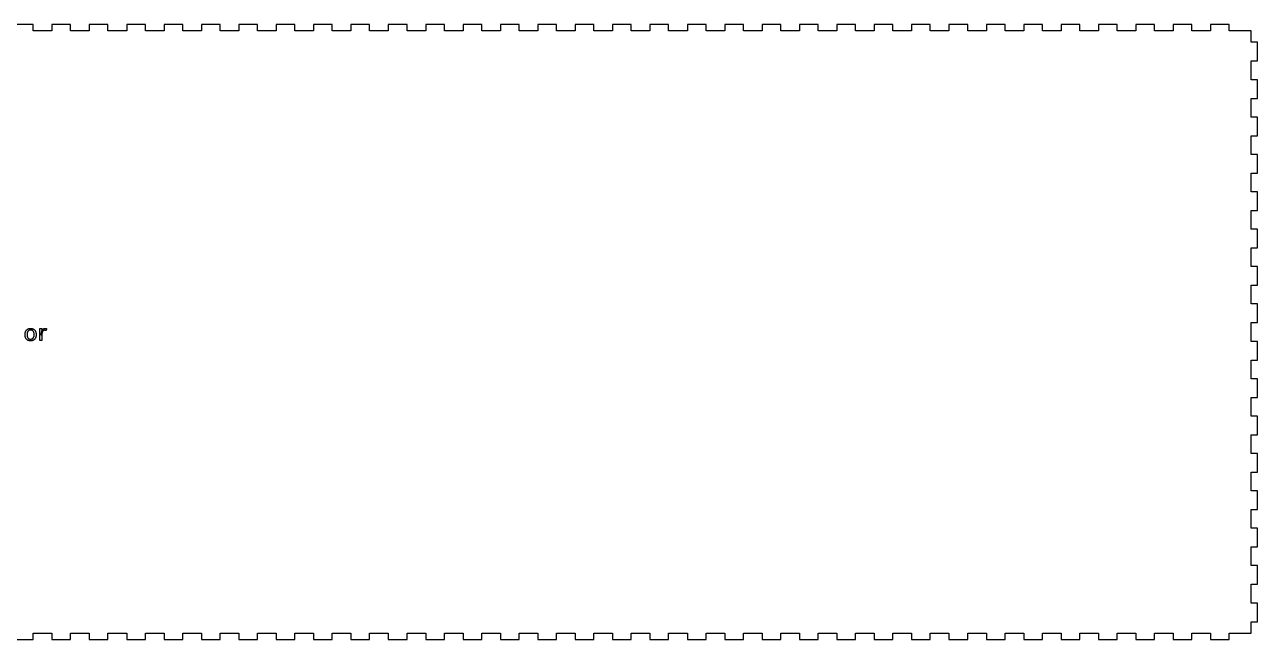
# Model space of a CAD drawing. Header units: millimetres. Extents: x 0 to 1206, y 0 to 1040.
# Drawn here: x 612 to 1206, y 372 to 668 of the extents above; entities that cross this region are included whole.
import ezdxf

# ---------------------------------------------------------------- set-up
doc = ezdxf.new("R2010")
doc.units = ezdxf.units.MM
doc.layers.get('0').update_dxf_attribs({"linetype": 'CONTINUOUS'})

msp = doc.modelspace()

# ---------------------------------------------------------------- linework, layer by layer
for p, q in [((616.5, 668), (607.5, 668)), ((616.5, 665), (616.5, 668)), ((625.5, 665), (616.5, 665)), ((634.5, 668), (625.5, 668)), ((625.5, 668), (625.5, 665)), ((634.5, 665), (634.5, 668)), ((643.5, 665), (634.5, 665)), ((652.5, 668), (643.5, 668)), ((643.5, 668), (643.5, 665)), ((652.5, 665), (652.5, 668)), ((661.5, 665), (652.5, 665)), ((670.5, 668), (661.5, 668)), ((661.5, 668), (661.5, 665)), ((670.5, 665), (670.5, 668)), ((679.5, 665), (670.5, 665)), ((688.5, 668), (679.5, 668)), ((679.5, 668), (679.5, 665)), ((688.5, 665), (688.5, 668)), ((697.5, 665), (688.5, 665)), ((706.5, 668), (697.5, 668)), ((697.5, 668), (697.5, 665)), ((706.5, 665), (706.5, 668)), ((715.5, 665), (706.5, 665)), ((724.5, 668), (715.5, 668)), ((715.5, 668), (715.5, 665)), ((724.5, 665), (724.5, 668)), ((733.5, 665), (724.5, 665)), ((742.5, 668), (733.5, 668)), ((733.5, 668), (733.5, 665)), ((742.5, 665), (742.5, 668)), ((751.5, 665), (742.5, 665)), ((760.5, 668), (751.5, 668)), ((751.5, 668), (751.5, 665)), ((760.5, 665), (760.5, 668)), ((769.5, 665), (760.5, 665)), ((778.5, 668), (769.5, 668)), ((769.5, 668), (769.5, 665)), ((778.5, 665), (778.5, 668)), ((787.5, 665), (778.5, 665)), ((796.5, 668), (787.5, 668)), ((787.5, 668), (787.5, 665)), ((796.5, 665), (796.5, 668)), ((805.5, 665), (796.5, 665)), ((814.5, 668), (805.5, 668)), ((805.5, 668), (805.5, 665)), ((814.5, 665), (814.5, 668)), ((823.5, 665), (814.5, 665)), ((832.5, 668), (823.5, 668)), ((823.5, 668), (823.5, 665)), ((832.5, 665), (832.5, 668)), ((841.5, 665), (832.5, 665)), ((850.5, 668), (841.5, 668)), ((841.5, 668), (841.5, 665)), ((850.5, 665), (850.5, 668)), ((859.5, 665), (850.5, 665)), ((868.5, 668), (859.5, 668)), ((859.5, 668), (859.5, 665)), ((868.5, 665), (868.5, 668)), ((877.5, 665), (868.5, 665)), ((886.5, 668), (877.5, 668)), ((877.5, 668), (877.5, 665)), ((886.5, 665), (886.5, 668)), ((895.5, 665), (886.5, 665)), ((904.5, 668), (895.5, 668)), ((895.5, 668), (895.5, 665)), ((904.5, 665), (904.5, 668)), ((913.5, 665), (904.5, 665)), ((922.5, 668), (913.5, 668)), ((913.5, 668), (913.5, 665)), ((922.5, 665), (922.5, 668)), ((931.5, 665), (922.5, 665)), ((940.5, 668), (931.5, 668)), ((931.5, 668), (931.5, 665)), ((940.5, 665), (940.5, 668)), ((949.5, 665), (940.5, 665)), ((958.5, 668), (949.5, 668)), ((949.5, 668), (949.5, 665)), ((958.5, 665), (958.5, 668)), ((967.5, 665), (958.5, 665)), ((976.5, 668), (967.5, 668)), ((967.5, 668), (967.5, 665)), ((976.5, 665), (976.5, 668)), ((985.5, 665), (976.5, 665)), ((994.5, 668), (985.5, 668)), ((985.5, 668), (985.5, 665)), ((994.5, 665), (994.5, 668)), ((1003.5, 665), (994.5, 665)), ((1012.5, 668), (1003.5, 668)), ((1003.5, 668), (1003.5, 665)), ((1012.5, 665), (1012.5, 668)), ((1021.5, 665), (1012.5, 665)), ((1030.5, 668), (1021.5, 668)), ((1021.5, 668), (1021.5, 665)), ((1030.5, 665), (1030.5, 668)), ((1039.5, 665), (1030.5, 665)), ((1048.5, 668), (1039.5, 668)), ((1039.5, 668), (1039.5, 665)), ((1048.5, 665), (1048.5, 668)), ((1057.5, 665), (1048.5, 665)), ((1066.5, 668), (1057.5, 668)), ((1057.5, 668), (1057.5, 665)), ((1066.5, 665), (1066.5, 668)), ((1075.5, 665), (1066.5, 665)), ((1084.5, 668), (1075.5, 668)), ((1075.5, 668), (1075.5, 665)), ((1084.5, 665), (1084.5, 668)), ((1093.5, 665), (1084.5, 665)), ((1102.5, 668), (1093.5, 668)), ((1093.5, 668), (1093.5, 665)), ((1102.5, 665), (1102.5, 668)), ((1111.5, 665), (1102.5, 665)), ((1120.5, 668), (1111.5, 668)), ((1111.5, 668), (1111.5, 665)), ((1120.5, 665), (1120.5, 668)), ((1129.5, 665), (1120.5, 665)), ((1138.5, 668), (1129.5, 668)), ((1129.5, 668), (1129.5, 665)), ((1138.5, 665), (1138.5, 668)), ((1147.5, 665), (1138.5, 665)), ((1156.5, 668), (1147.5, 668)), ((1147.5, 668), (1147.5, 665)), ((1156.5, 665), (1156.5, 668)), ((1165.5, 665), (1156.5, 665)), ((1174.5, 668), (1165.5, 668)), ((1165.5, 668), (1165.5, 665)), ((1174.5, 665), (1174.5, 668)), ((1183.5, 665), (1174.5, 665)), ((1192.5, 668), (1183.5, 668)), ((1183.5, 668), (1183.5, 665)), ((1192.5, 665), (1192.5, 668)), ((1203, 665), (1192.5, 665)), ((1203, 659.5), (1203, 665)), ((1206, 659.5), (1203, 659.5)), ((1206, 650.5), (1206, 659.5)), ((1203, 641.5), (1203, 650.5)), ((1203, 650.5), (1206, 650.5)), ((1206, 641.5), (1203, 641.5)), ((1206, 632.5), (1206, 641.5)), ((1203, 623.5), (1203, 632.5)), ((1203, 632.5), (1206, 632.5)), ((1206, 623.5), (1203, 623.5)), ((1206, 614.5), (1206, 623.5)), ((1203, 605.5), (1203, 614.5)), ((1203, 614.5), (1206, 614.5)), ((1206, 605.5), (1203, 605.5)), ((1206, 596.5), (1206, 605.5)), ((1203, 587.5), (1203, 596.5)), ((1203, 596.5), (1206, 596.5)), ((1206, 587.5), (1203, 587.5)), ((1206, 578.5), (1206, 587.5)), ((1203, 569.5), (1203, 578.5)), ((1203, 578.5), (1206, 578.5)), ((1206, 569.5), (1203, 569.5)), ((1206, 560.5), (1206, 569.5)), ((1203, 551.5), (1203, 560.5)), ((1203, 560.5), (1206, 560.5)), ((1206, 551.5), (1203, 551.5)), ((1206, 542.5), (1206, 551.5)), ((1203, 533.5), (1203, 542.5)), ((1203, 542.5), (1206, 542.5)), ((1206, 533.5), (1203, 533.5)), ((1206, 524.5), (1206, 533.5)), ((1203, 515.5), (1203, 524.5)), ((1203, 524.5), (1206, 524.5)), ((612.558, 518.734), (612.561, 518.929)), ((612.561, 518.54), (612.558, 518.734)), ((612.558, 518.734), (612.558, 518.734)), ((612.561, 518.929), (612.572, 519.117)), ((612.572, 518.353), (612.561, 518.54)), ((612.572, 519.117), (612.589, 519.299)), ((612.589, 518.172), (612.572, 518.353)), ((612.589, 519.299), (612.614, 519.475)), ((612.614, 517.997), (612.589, 518.172)), ((612.614, 519.475), (612.645, 519.644)), ((612.645, 517.828), (612.614, 517.997)), ((612.645, 519.644), (612.683, 519.806)), ((612.683, 517.666), (612.645, 517.828)), ((612.683, 519.806), (612.729, 519.963)), ((612.729, 517.509), (612.683, 517.666)), ((612.729, 519.963), (612.781, 520.113)), ((612.781, 517.359), (612.729, 517.509)), ((612.781, 520.113), (612.84, 520.256)), ((612.84, 517.216), (612.781, 517.359)), ((612.84, 520.256), (612.906, 520.393)), ((612.906, 517.078), (612.84, 517.216)), ((612.906, 520.393), (612.978, 520.524)), ((612.978, 516.947), (612.906, 517.078)), ((612.978, 520.524), (613.055, 520.648)), ((613.055, 516.822), (612.978, 516.947)), ((613.055, 520.648), (613.138, 520.765)), ((613.138, 516.705), (613.055, 516.822)), ((613.138, 520.765), (613.225, 520.876)), ((613.225, 516.593), (613.138, 516.705)), ((613.225, 520.876), (613.318, 520.98)), ((613.318, 516.489), (613.225, 516.593)), ((613.318, 520.98), (613.415, 521.078)), ((613.415, 516.39), (613.318, 516.489)), ((613.415, 521.078), (613.518, 521.169)), ((613.518, 521.169), (613.626, 521.254)), ((613.52, 518.869), (613.518, 518.734)), ((613.518, 518.734), (613.518, 518.734)), ((613.518, 518.734), (613.522, 518.535)), ((613.526, 519), (613.52, 518.869)), ((613.522, 518.535), (613.535, 518.345)), ((613.536, 519.127), (613.526, 519)), ((613.535, 518.345), (613.557, 518.164)), ((613.55, 519.251), (613.536, 519.127)), ((613.568, 519.371), (613.55, 519.251)), ((613.557, 518.164), (613.587, 517.99)), ((613.59, 519.487), (613.568, 519.371)), ((613.587, 517.99), (613.625, 517.826)), ((613.616, 519.599), (613.59, 519.487)), ((613.647, 519.707), (613.616, 519.599)), ((613.625, 517.826), (613.672, 517.669)), ((613.626, 521.254), (613.739, 521.332)), ((613.681, 519.812), (613.647, 519.707)), ((613.672, 517.669), (613.728, 517.522)), ((613.719, 519.913), (613.681, 519.812)), ((613.761, 520.01), (613.719, 519.913)), ((613.728, 517.522), (613.793, 517.382)), ((613.739, 521.332), (613.857, 521.404)), ((613.807, 520.102), (613.761, 520.01)), ((613.793, 517.382), (613.865, 517.251)), ((613.856, 520.189), (613.807, 520.102)), ((613.91, 520.273), (613.856, 520.189)), ((613.857, 521.404), (613.979, 521.469)), ((613.865, 517.251), (613.947, 517.129)), ((613.966, 520.351), (613.91, 520.273)), ((613.947, 517.129), (614.037, 517.017)), ((614.027, 520.425), (613.966, 520.351)), ((613.979, 521.469), (614.105, 521.527)), ((614.092, 520.494), (614.027, 520.425)), ((614.037, 517.017), (614.135, 516.916)), ((614.16, 520.559), (614.092, 520.494)), ((614.105, 521.527), (614.234, 521.578)), ((614.135, 516.916), (614.241, 516.828)), ((614.231, 520.619), (614.16, 520.559)), ((614.307, 520.675), (614.231, 520.619)), ((614.234, 521.578), (614.367, 521.623)), ((614.241, 516.828), (614.355, 516.751)), ((614.386, 520.726), (614.307, 520.675)), ((614.355, 516.751), (614.477, 516.686)), ((614.367, 521.623), (614.503, 521.66)), ((614.469, 520.771), (614.386, 520.726)), ((614.555, 520.811), (614.469, 520.771)), ((614.477, 516.686), (614.608, 516.633)), ((614.503, 521.66), (614.642, 521.691)), ((614.645, 520.846), (614.555, 520.811)), ((614.608, 516.633), (614.746, 516.591)), ((614.642, 521.691), (614.785, 521.715)), ((614.738, 520.875), (614.645, 520.846)), ((614.835, 520.899), (614.738, 520.875)), ((614.746, 516.591), (614.893, 516.562)), ((614.785, 521.715), (614.931, 521.732)), ((614.936, 520.918), (614.835, 520.899)), ((614.893, 516.562), (615.047, 516.544)), ((614.931, 521.732), (615.081, 521.743)), ((615.039, 520.931), (614.936, 520.918)), ((615.147, 520.939), (615.039, 520.931)), ((615.047, 516.544), (615.21, 516.538)), ((615.081, 521.743), (615.234, 521.746)), ((615.258, 520.942), (615.147, 520.939)), ((615.21, 516.538), (615.32, 516.541)), ((615.21, 516.538), (615.21, 516.538)), ((615.21, 516.538), (615.21, 516.538)), ((615.234, 521.746), (615.234, 521.746)), ((615.234, 521.746), (615.386, 521.743)), ((615.422, 520.936), (615.258, 520.942)), ((615.258, 520.942), (615.258, 520.942)), ((615.32, 516.541), (615.426, 516.549)), ((615.386, 521.743), (615.535, 521.732)), ((615.577, 520.918), (615.422, 520.936)), ((615.426, 516.549), (615.53, 516.562)), ((615.53, 516.562), (615.63, 516.581)), ((615.535, 521.732), (615.68, 521.715)), ((615.725, 520.889), (615.577, 520.918)), ((615.63, 516.581), (615.726, 516.605)), ((615.68, 521.715), (615.822, 521.691)), ((615.864, 520.847), (615.725, 520.889)), ((615.726, 516.605), (615.819, 516.634)), ((615.819, 516.634), (615.909, 516.669)), ((615.822, 521.691), (615.961, 521.66)), ((615.995, 520.794), (615.864, 520.847)), ((615.909, 516.669), (615.995, 516.709)), ((615.961, 521.66), (616.096, 521.623)), ((616.117, 520.729), (615.995, 520.794)), ((615.995, 516.709), (616.078, 516.754)), ((616.078, 516.754), (616.158, 516.805)), ((616.096, 521.623), (616.228, 521.578)), ((616.231, 520.652), (616.117, 520.729)), ((616.158, 516.805), (616.234, 516.861)), ((616.228, 521.578), (616.357, 521.527)), ((616.337, 520.564), (616.231, 520.652)), ((616.234, 516.861), (616.306, 516.921)), ((616.306, 516.921), (616.375, 516.985)), ((616.435, 520.463), (616.337, 520.564)), ((616.357, 521.527), (616.483, 521.469)), ((616.375, 516.985), (616.44, 517.055)), ((616.524, 520.351), (616.435, 520.463)), ((616.44, 517.055), (616.501, 517.128)), ((616.483, 521.469), (616.605, 521.404)), ((616.501, 517.128), (616.558, 517.206)), ((616.605, 520.228), (616.524, 520.351)), ((616.558, 517.206), (616.611, 517.289)), ((616.605, 521.404), (616.723, 521.332)), ((616.677, 520.097), (616.605, 520.228)), ((616.611, 517.289), (616.661, 517.376)), ((616.661, 517.376), (616.707, 517.468)), ((616.741, 519.957), (616.677, 520.097)), ((616.707, 517.468), (616.749, 517.564)), ((616.723, 521.332), (616.836, 521.254)), ((616.797, 519.809), (616.741, 519.957)), ((616.749, 517.564), (616.787, 517.664)), ((616.787, 517.664), (616.821, 517.768)), ((616.843, 519.651), (616.797, 519.809)), ((616.821, 517.768), (616.852, 517.876)), ((616.836, 521.254), (616.944, 521.169)), ((616.882, 519.485), (616.843, 519.651)), ((616.852, 517.876), (616.878, 517.987)), ((616.878, 517.987), (616.9, 518.102)), ((616.912, 519.31), (616.882, 519.485)), ((616.9, 518.102), (616.918, 518.221)), ((616.933, 519.127), (616.912, 519.31)), ((616.918, 518.221), (616.932, 518.344)), ((616.932, 518.344), (616.942, 518.47)), ((616.946, 518.935), (616.933, 519.127)), ((616.942, 518.47), (616.948, 518.6)), ((616.944, 521.169), (617.046, 521.078)), ((616.95, 518.734), (616.946, 518.935)), ((616.948, 518.6), (616.95, 518.734)), ((616.95, 518.734), (616.95, 518.734)), ((617.046, 521.078), (617.144, 520.98)), ((617.144, 516.489), (617.046, 516.39)), ((617.144, 520.98), (617.236, 520.876)), ((617.236, 516.593), (617.144, 516.489)), ((617.236, 520.876), (617.323, 520.765)), ((617.323, 516.705), (617.236, 516.593)), ((617.323, 520.765), (617.405, 520.648)), ((617.405, 516.822), (617.323, 516.705)), ((617.405, 520.648), (617.481, 520.524)), ((617.481, 516.947), (617.405, 516.822)), ((617.481, 520.524), (617.553, 520.393)), ((617.553, 517.078), (617.481, 516.947)), ((617.553, 520.393), (617.619, 520.256)), ((617.619, 517.216), (617.553, 517.078)), ((617.619, 520.256), (617.677, 520.113)), ((617.677, 517.359), (617.619, 517.216)), ((617.677, 520.113), (617.729, 519.963)), ((617.729, 517.509), (617.677, 517.359)), ((617.729, 519.963), (617.774, 519.806)), ((617.774, 517.666), (617.729, 517.509)), ((617.774, 519.806), (617.812, 519.644)), ((617.812, 517.828), (617.774, 517.666)), ((617.812, 519.644), (617.843, 519.475)), ((617.843, 517.997), (617.812, 517.828)), ((617.843, 519.475), (617.867, 519.299)), ((617.867, 518.172), (617.843, 517.997)), ((617.867, 519.299), (617.884, 519.117)), ((617.884, 518.353), (617.867, 518.172)), ((617.884, 519.117), (617.895, 518.929)), ((617.895, 518.54), (617.884, 518.353)), ((617.895, 518.929), (617.898, 518.734)), ((617.898, 518.734), (617.895, 518.54)), ((617.898, 518.734), (617.898, 518.734)), ((619.716, 515.866), (619.716, 521.614)), ((619.716, 521.614), (620.652, 521.614)), ((620.364, 518.458), (620.366, 518.673)), ((620.652, 518.458), (620.364, 518.458)), ((620.366, 518.673), (620.372, 518.88)), ((620.372, 518.88), (620.383, 519.08)), ((620.383, 519.08), (620.398, 519.273)), ((620.398, 519.273), (620.417, 519.458)), ((620.417, 519.458), (620.44, 519.636)), ((620.44, 519.636), (620.467, 519.806)), ((620.467, 519.806), (620.498, 519.969)), ((620.498, 519.969), (620.534, 520.125)), ((620.534, 520.125), (620.574, 520.273)), ((620.574, 520.273), (620.618, 520.414)), ((620.618, 520.414), (620.666, 520.548)), ((620.652, 521.614), (620.652, 515.866)), ((620.653, 518.599), (620.652, 518.458)), ((620.652, 518.458), (620.652, 518.458)), ((620.652, 518.458), (620.652, 518.458)), ((620.658, 518.736), (620.653, 518.599)), ((620.665, 518.87), (620.658, 518.736)), ((620.675, 518.999), (620.665, 518.87)), ((620.666, 520.548), (620.718, 520.674)), ((620.687, 519.125), (620.675, 518.999)), ((620.703, 519.248), (620.687, 519.125)), ((620.721, 519.366), (620.703, 519.248)), ((620.718, 520.674), (620.773, 520.793)), ((620.742, 519.481), (620.721, 519.366)), ((620.766, 519.593), (620.742, 519.481)), ((620.793, 519.7), (620.766, 519.593)), ((620.773, 520.793), (620.833, 520.904)), ((620.823, 519.803), (620.793, 519.7)), ((620.856, 519.902), (620.823, 519.803)), ((620.833, 520.904), (620.896, 521.009)), ((620.893, 519.995), (620.856, 519.902)), ((620.933, 520.084), (620.893, 519.995)), ((620.896, 521.009), (620.964, 521.106)), ((620.977, 520.169), (620.933, 520.084)), ((620.964, 521.106), (621.035, 521.196)), ((621.024, 520.248), (620.977, 520.169)), ((621.074, 520.323), (621.024, 520.248)), ((621.035, 521.196), (621.11, 521.278)), ((621.128, 520.393), (621.074, 520.323)), ((621.11, 521.278), (621.189, 521.353)), ((621.185, 520.458), (621.128, 520.393)), ((621.246, 520.519), (621.185, 520.458)), ((621.189, 521.353), (621.272, 521.421)), ((621.31, 520.574), (621.246, 520.519)), ((621.272, 521.421), (621.358, 521.482)), ((621.379, 520.624), (621.31, 520.574)), ((621.358, 521.482), (621.448, 521.535)), ((621.451, 520.667), (621.379, 520.624)), ((621.448, 521.535), (621.541, 521.581)), ((621.527, 520.705), (621.451, 520.667)), ((621.607, 520.737), (621.527, 520.705)), ((621.541, 521.581), (621.638, 521.621)), ((621.692, 520.763), (621.607, 520.737)), ((621.638, 521.621), (621.739, 521.653)), ((621.78, 520.784), (621.692, 520.763)), ((621.739, 521.653), (621.843, 521.678)), ((621.872, 520.798), (621.78, 520.784)), ((621.843, 521.678), (621.95, 521.696)), ((621.968, 520.807), (621.872, 520.798)), ((621.95, 521.696), (622.061, 521.706)), ((622.068, 520.81), (621.968, 520.807)), ((622.061, 521.706), (622.176, 521.71)), ((622.1, 520.81), (622.068, 520.81)), ((622.068, 520.81), (622.068, 520.81)), ((622.132, 520.808), (622.1, 520.81)), ((622.165, 520.806), (622.132, 520.808)), ((622.2, 520.804), (622.165, 520.806)), ((622.176, 521.71), (622.176, 521.71)), ((622.176, 521.71), (622.214, 521.71)), ((622.235, 520.8), (622.2, 520.804)), ((622.214, 521.71), (622.251, 521.709)), ((622.27, 520.796), (622.235, 520.8)), ((622.251, 521.709), (622.288, 521.708)), ((622.307, 520.791), (622.27, 520.796)), ((622.288, 521.708), (622.324, 521.706)), ((622.344, 520.785), (622.307, 520.791)), ((622.324, 521.706), (622.36, 521.703)), ((622.383, 520.778), (622.344, 520.785)), ((622.36, 521.703), (622.395, 521.7)), ((622.422, 520.771), (622.383, 520.778)), ((622.395, 521.7), (622.429, 521.697)), ((622.461, 520.763), (622.422, 520.771)), ((622.429, 521.697), (622.462, 521.693)), ((622.5, 520.755), (622.461, 520.763)), ((622.462, 521.693), (622.495, 521.688)), ((622.495, 521.688), (622.527, 521.683)), ((622.538, 520.746), (622.5, 520.755)), ((622.527, 521.683), (622.559, 521.677)), ((622.576, 520.737), (622.538, 520.746)), ((622.559, 521.677), (622.591, 521.671)), ((622.612, 520.728), (622.576, 520.737)), ((622.591, 521.671), (622.623, 521.664)), ((622.649, 520.719), (622.612, 520.728)), ((622.623, 521.664), (622.655, 521.657)), ((622.684, 520.709), (622.649, 520.719)), ((622.655, 521.657), (622.687, 521.649)), ((622.72, 520.699), (622.684, 520.709)), ((622.687, 521.649), (622.719, 521.641)), ((622.719, 521.641), (622.751, 521.632)), ((622.754, 520.689), (622.72, 520.699)), ((622.751, 521.632), (622.783, 521.623)), ((622.788, 520.678), (622.754, 520.689)), ((622.783, 521.623), (622.816, 521.613)), ((622.848, 521.602), (622.788, 520.678)), ((622.816, 521.613), (622.848, 521.602)), ((622.848, 521.602), (622.848, 521.602)), ((613.518, 516.299), (613.415, 516.39)), ((613.626, 516.214), (613.518, 516.299)), ((613.739, 516.136), (613.626, 516.214)), ((613.857, 516.064), (613.739, 516.136)), ((613.979, 515.999), (613.857, 516.064)), ((614.105, 515.941), (613.979, 515.999)), ((614.234, 515.89), (614.105, 515.941)), ((614.367, 515.845), (614.234, 515.89)), ((614.503, 515.808), (614.367, 515.845)), ((614.642, 515.777), (614.503, 515.808)), ((614.785, 515.753), (614.642, 515.777)), ((614.931, 515.736), (614.785, 515.753)), ((615.081, 515.725), (614.931, 515.736)), ((615.234, 515.722), (615.081, 515.725)), ((615.386, 515.725), (615.234, 515.722)), ((615.234, 515.722), (615.234, 515.722)), ((615.234, 515.722), (615.234, 515.722)), ((615.535, 515.736), (615.386, 515.725)), ((615.68, 515.753), (615.535, 515.736)), ((615.822, 515.777), (615.68, 515.753)), ((615.961, 515.808), (615.822, 515.777)), ((616.096, 515.845), (615.961, 515.808)), ((616.228, 515.89), (616.096, 515.845)), ((616.357, 515.941), (616.228, 515.89)), ((616.483, 515.999), (616.357, 515.941)), ((616.605, 516.064), (616.483, 515.999)), ((616.723, 516.136), (616.605, 516.064)), ((616.836, 516.214), (616.723, 516.136)), ((616.944, 516.299), (616.836, 516.214)), ((617.046, 516.39), (616.944, 516.299)), ((620.652, 515.866), (619.716, 515.866)), ((620.652, 515.866), (620.652, 515.866)), ((1206, 515.5), (1203, 515.5)), ((1206, 506.5), (1206, 515.5)), ((1203, 497.5), (1203, 506.5)), ((1203, 506.5), (1206, 506.5)), ((1206, 497.5), (1203, 497.5)), ((1206, 488.5), (1206, 497.5)), ((1203, 479.5), (1203, 488.5)), ((1203, 488.5), (1206, 488.5)), ((1206, 479.5), (1203, 479.5)), ((1206, 470.5), (1206, 479.5)), ((1203, 461.5), (1203, 470.5)), ((1203, 470.5), (1206, 470.5)), ((1206, 461.5), (1203, 461.5)), ((1206, 452.5), (1206, 461.5)), ((1203, 443.5), (1203, 452.5)), ((1203, 452.5), (1206, 452.5)), ((1206, 443.5), (1203, 443.5)), ((1206, 434.5), (1206, 443.5)), ((1203, 425.5), (1203, 434.5)), ((1203, 434.5), (1206, 434.5)), ((1206, 425.5), (1203, 425.5)), ((1206, 416.5), (1206, 425.5)), ((1203, 407.5), (1203, 416.5)), ((1203, 416.5), (1206, 416.5)), ((1206, 407.5), (1203, 407.5)), ((1206, 398.5), (1206, 407.5)), ((1203, 389.5), (1203, 398.5)), ((1203, 398.5), (1206, 398.5)), ((1206, 389.5), (1203, 389.5)), ((1206, 380.5), (1206, 389.5)), ((1203, 375), (1203, 380.5)), ((1203, 380.5), (1206, 380.5)), ((616.5, 372), (616.5, 375)), ((616.5, 375), (625.5, 375)), ((625.5, 375), (625.5, 372)), ((634.5, 372), (634.5, 375)), ((634.5, 375), (643.5, 375)), ((643.5, 375), (643.5, 372)), ((652.5, 372), (652.5, 375)), ((652.5, 375), (661.5, 375)), ((661.5, 375), (661.5, 372)), ((670.5, 372), (670.5, 375)), ((670.5, 375), (679.5, 375)), ((679.5, 375), (679.5, 372)), ((688.5, 372), (688.5, 375)), ((688.5, 375), (697.5, 375)), ((697.5, 375), (697.5, 372)), ((706.5, 372), (706.5, 375)), ((706.5, 375), (715.5, 375)), ((715.5, 375), (715.5, 372)), ((724.5, 372), (724.5, 375)), ((724.5, 375), (733.5, 375)), ((733.5, 375), (733.5, 372)), ((742.5, 372), (742.5, 375)), ((742.5, 375), (751.5, 375)), ((751.5, 375), (751.5, 372)), ((760.5, 372), (760.5, 375)), ((760.5, 375), (769.5, 375)), ((769.5, 375), (769.5, 372)), ((778.5, 372), (778.5, 375)), ((778.5, 375), (787.5, 375)), ((787.5, 375), (787.5, 372)), ((796.5, 372), (796.5, 375)), ((796.5, 375), (805.5, 375)), ((805.5, 375), (805.5, 372)), ((814.5, 372), (814.5, 375)), ((814.5, 375), (823.5, 375)), ((823.5, 375), (823.5, 372)), ((832.5, 372), (832.5, 375)), ((832.5, 375), (841.5, 375)), ((841.5, 375), (841.5, 372)), ((850.5, 372), (850.5, 375)), ((850.5, 375), (859.5, 375)), ((859.5, 375), (859.5, 372)), ((868.5, 372), (868.5, 375)), ((868.5, 375), (877.5, 375)), ((877.5, 375), (877.5, 372)), ((886.5, 372), (886.5, 375)), ((886.5, 375), (895.5, 375)), ((895.5, 375), (895.5, 372)), ((904.5, 372), (904.5, 375)), ((904.5, 375), (913.5, 375)), ((913.5, 375), (913.5, 372)), ((922.5, 372), (922.5, 375)), ((922.5, 375), (931.5, 375)), ((931.5, 375), (931.5, 372)), ((940.5, 372), (940.5, 375)), ((940.5, 375), (949.5, 375)), ((949.5, 375), (949.5, 372)), ((958.5, 372), (958.5, 375)), ((958.5, 375), (967.5, 375)), ((967.5, 375), (967.5, 372)), ((976.5, 372), (976.5, 375)), ((976.5, 375), (985.5, 375)), ((985.5, 375), (985.5, 372)), ((994.5, 372), (994.5, 375)), ((994.5, 375), (1003.5, 375)), ((1003.5, 375), (1003.5, 372)), ((1012.5, 372), (1012.5, 375)), ((1012.5, 375), (1021.5, 375)), ((1021.5, 375), (1021.5, 372)), ((1030.5, 372), (1030.5, 375)), ((1030.5, 375), (1039.5, 375)), ((1039.5, 375), (1039.5, 372)), ((1048.5, 372), (1048.5, 375)), ((1048.5, 375), (1057.5, 375)), ((1057.5, 375), (1057.5, 372)), ((1066.5, 372), (1066.5, 375)), ((1066.5, 375), (1075.5, 375)), ((1075.5, 375), (1075.5, 372)), ((1084.5, 372), (1084.5, 375)), ((1084.5, 375), (1093.5, 375)), ((1093.5, 375), (1093.5, 372)), ((1102.5, 372), (1102.5, 375)), ((1102.5, 375), (1111.5, 375)), ((1111.5, 375), (1111.5, 372)), ((1120.5, 372), (1120.5, 375)), ((1120.5, 375), (1129.5, 375)), ((1129.5, 375), (1129.5, 372)), ((1138.5, 372), (1138.5, 375)), ((1138.5, 375), (1147.5, 375)), ((1147.5, 375), (1147.5, 372)), ((1156.5, 372), (1156.5, 375)), ((1156.5, 375), (1165.5, 375)), ((1165.5, 375), (1165.5, 372)), ((1174.5, 372), (1174.5, 375)), ((1174.5, 375), (1183.5, 375)), ((1183.5, 375), (1183.5, 372)), ((1192.5, 372), (1192.5, 375)), ((1192.5, 375), (1203, 375)), ((607.5, 372), (616.5, 372)), ((625.5, 372), (634.5, 372)), ((643.5, 372), (652.5, 372)), ((661.5, 372), (670.5, 372)), ((679.5, 372), (688.5, 372)), ((697.5, 372), (706.5, 372)), ((715.5, 372), (724.5, 372)), ((733.5, 372), (742.5, 372)), ((751.5, 372), (760.5, 372)), ((769.5, 372), (778.5, 372)), ((787.5, 372), (796.5, 372)), ((805.5, 372), (814.5, 372)), ((823.5, 372), (832.5, 372)), ((841.5, 372), (850.5, 372)), ((859.5, 372), (868.5, 372)), ((877.5, 372), (886.5, 372)), ((895.5, 372), (904.5, 372)), ((913.5, 372), (922.5, 372)), ((931.5, 372), (940.5, 372)), ((949.5, 372), (958.5, 372)), ((967.5, 372), (976.5, 372)), ((985.5, 372), (994.5, 372)), ((1003.5, 372), (1012.5, 372)), ((1021.5, 372), (1030.5, 372)), ((1039.5, 372), (1048.5, 372)), ((1057.5, 372), (1066.5, 372)), ((1075.5, 372), (1084.5, 372)), ((1093.5, 372), (1102.5, 372)), ((1111.5, 372), (1120.5, 372)), ((1129.5, 372), (1138.5, 372)), ((1147.5, 372), (1156.5, 372)), ((1165.5, 372), (1174.5, 372)), ((1183.5, 372), (1192.5, 372))]:
    msp.add_line(p, q)

doc.saveas('drawing.dxf')
